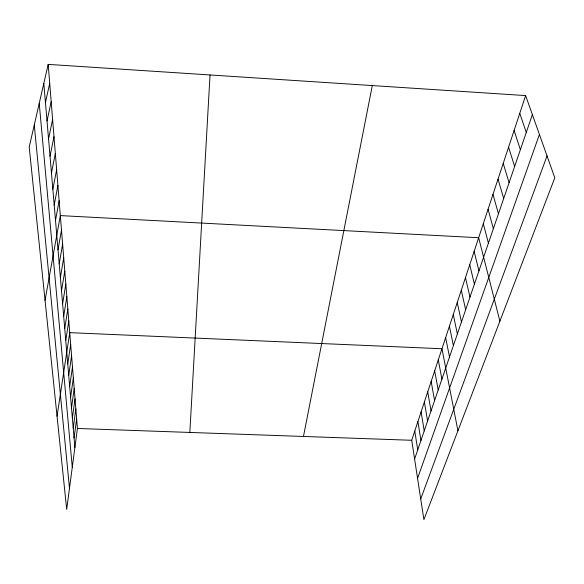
<?xml version="1.0" encoding="UTF-8"?>
<svg xmlns="http://www.w3.org/2000/svg" width="584" height="584" viewBox="0 0 584 584"><rect width="100%" height="100%" fill="white"/><g stroke="black" fill="none" stroke-linecap="round" stroke-linejoin="round"><path stroke-width="0.88" d="M189.829 432.445L210.028 74.956M48.187 64.379L77.416 428.474L66.693 509.409L29.2 147.073L48.187 64.379L525.629 95.593L554.8 177.799L423.904 519.621L411.72 440.285L525.629 95.593M74.066 438L76.643 418.83M73.234 428.189L75.847 408.946M72.372 418.137L75.037 398.836M71.496 407.836L74.204 388.477M70.591 397.273L73.358 377.855M69.671 386.447L72.482 366.978M68.722 375.344L71.584 355.824M67.751 363.956L70.664 344.385M57.05 416.231L69.722 332.654L441.971 348.75L457.929 430.78M65.758 340.611L68.788 320.966M64.736 328.661L67.824 308.98M63.692 316.389L66.839 296.687M62.612 303.789L65.824 284.065M61.51 290.839L64.787 271.1M60.378 277.539L63.714 257.792M59.21 263.858L62.619 244.112M58.006 249.791L61.488 230.052M45.056 300.322L60.327 215.598L478.661 237.732L499.897 321.171M55.502 220.423L59.137 200.721M54.195 205.086L57.904 185.413M52.845 189.282L56.641 169.659M303.468 436.46L372.3 85.571M51.458 172.988L55.341 153.424M50.02 156.198L53.998 136.7M48.545 138.868L52.611 119.457M47.019 120.983L51.18 101.674M45.442 102.521L49.713 83.322M414.596 459.046L532.374 114.603M417.567 478.376L539.426 134.466M420.728 498.962L547.04 155.928M77.416 428.474L411.72 440.285M519.775 113.325L526.279 132.429M514.088 130.517L520.366 149.716M508.576 147.204L514.643 166.469M503.226 163.396L509.08 182.726M498.028 179.12L503.685 198.502M492.976 194.399L498.451 213.817M488.071 209.254L493.363 228.694M483.296 223.687L488.421 243.148M474.142 251.397L478.938 270.874M469.748 264.698L474.391 284.167M465.463 277.656L469.967 297.11M461.294 290.27L465.66 309.71M457.236 302.563L461.462 321.981M453.272 314.55L457.374 333.938M449.41 326.23L453.388 345.589M445.643 337.632L449.505 356.955M438.277 359.926L441.913 379.162M434.671 370.833L438.204 390.017M431.153 381.476L434.584 400.602M427.722 391.864L431.05 410.939M424.371 402.004L427.597 421.02M421.093 411.91L424.232 430.861M417.896 421.59L420.947 440.475M414.771 431.043L417.735 449.87M34.266 125.005L69.489 488.304M39.23 103.397L72.277 467.295M43.815 83.439L74.883 447.585"/></g></svg>
